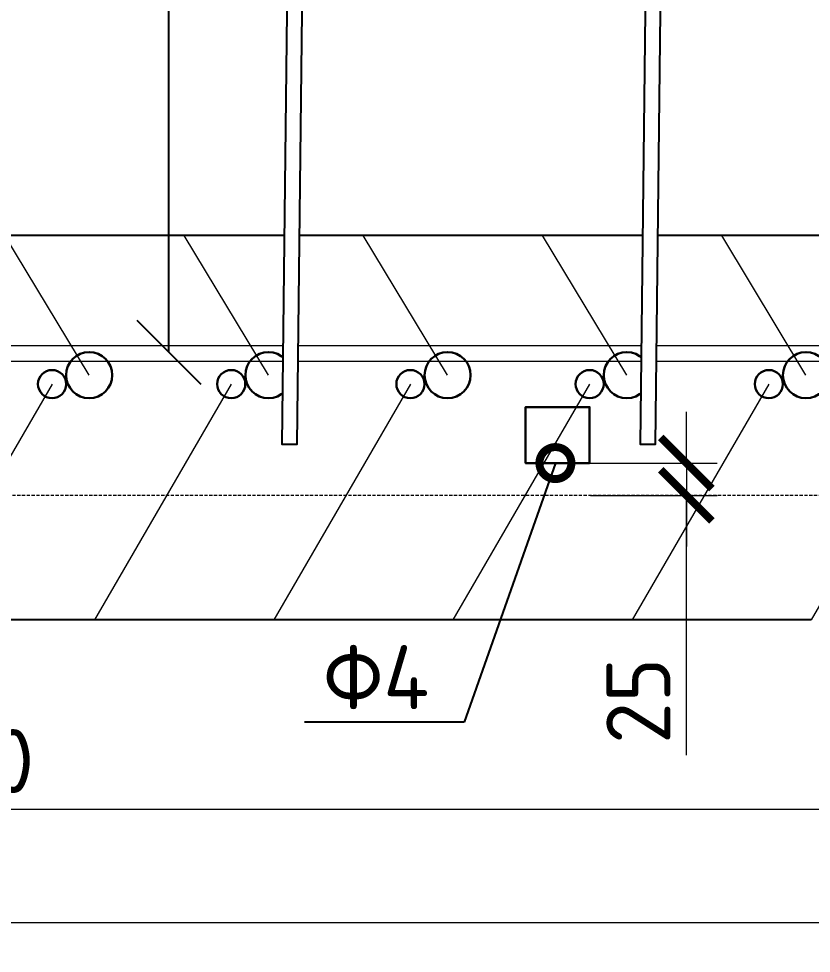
# Model space of a CAD drawing. Header units: millimetres. Extents: x -65574 to 111613, y -106550 to -50518.
# Drawn here: x 19926 to 20545, y -61651 to -60921 of the extents above; entities that cross this region are included whole.
import ezdxf
from ezdxf import colors
from ezdxf.entities.mleader import LeaderData, LeaderLine
from ezdxf.math import Vec2, Vec3

# ---------------------------------------------------------------- set-up
doc = ezdxf.new("R2010")
doc.units = ezdxf.units.MM
doc.linetypes.add('невидимая', pattern=[0.375, 0.25, -0.125])
doc.layers.get('Defpoints').update_dxf_attribs({"color": 6})
doc.styles.add('GOST-2.304_Type-B', font='GOST Common.ttf')
doc.dimstyles.new('УРСТ', dxfattribs={"dimtxt": 2.5, "dimasz": 2, "dimexe": 1.2, "dimexo": 1.5, "dimtad": 1, "dimdec": 0, "dimrnd": 1, "dimtxsty": 'GOST-2.304_Type-B', "dimblk": 'ARCHTICK', "dimcen": 2, "dimdle": 2, "dimazin": 3, "dimtfac": 1, "dimtdec": 0, "dimtmove": 1, "dimatfit": 0, "dimldrblk": 'NONE', "dimlwd": 15, "dimlwe": 15})

# ---------------------------------------------------------------- blocks, each defined once
blk = doc.blocks.new('_ArchTick')
at = {"color": 0, "linetype": 'ByBlock', "const_width": 0.15}
blk.add_lwpolyline([(-0.5, -0.5), (0.5, 0.5)], dxfattribs=at)
blk = doc.blocks.new('*D394')
at = {"color": 0, "lineweight": 15, "ltscale": 100, "transparency": 16777216}
for p, q in [((18861.15, -61229.61), (18861.15, -61562.72)), ((20681.15, -61229.61), (20681.15, -61562.72)), ((18821.15, -61538.72), (20721.15, -61538.72))]:
    blk.add_line(p, q, dxfattribs=at)
at = {"layer": 'Defpoints', "color": 0, "lineweight": -2, "ltscale": 100, "transparency": 16777216}
for p in [(18861.15, -61199.61), (20681.15, -61199.61), (20681.15, -61538.72)]:
    blk.add_point(p, dxfattribs=at)
at = {"color": 0, "lineweight": 15, "ltscale": 100, "transparency": 16777216, "xscale": 40, "yscale": 40, "zscale": 40, "rotation": 180}
blk.add_blockref('_ArchTick', (18861.15, -61538.72), dxfattribs=at)
at = {"color": 0, "lineweight": 15, "ltscale": 100, "transparency": 16777216, "xscale": 40, "yscale": 40, "zscale": 40}
blk.add_blockref('_ArchTick', (20681.15, -61538.72), dxfattribs=at)
at = {"color": 0, "lineweight": 15, "ltscale": 100, "transparency": 16777216, "insert": (19771.15, -61501.22), "char_height": 50, "attachment_point": 5, "style": 'GOST-2.304_Type-B'}
blk.add_mtext('\\A1;13х140=1820', dxfattribs=at)
blk = doc.blocks.new('_None')
blk = doc.blocks.new('*U240')
at = {"linetype": 'ByBlock', "lineweight": 15, "ltscale": 100}
blk.add_lwpolyline([(51.64, -88.6), (-55.19, 95.6)], dxfattribs=at)
blk = doc.blocks.new('*U241')
at = {"color": 0, "linetype": 'ByBlock', "lineweight": -2, "transparency": 16777216}
for p in [(1120, 0), (1260, 0), (1400, 0), (1540, 0), (1680, 0), (1820, 0)]:
    blk.add_blockref('*U240', p, dxfattribs=at)
blk = doc.blocks.new('*U291')
at = {"lineweight": 30, "ltscale": 100}
blk.add_circle((4.82, -4.27), 11, dxfattribs=at)
blk = doc.blocks.new('*U228')
at = {"color": 0, "linetype": 'ByBlock', "lineweight": -2, "transparency": 16777216}
for p in [(1120, 0), (1260, 0), (1400, 0), (1540, 0), (1680, 0)]:
    blk.add_blockref('*U291', p, dxfattribs=at)
blk = doc.blocks.new('_DotSmall')
at = {"color": 0, "linetype": 'ByBlock', "const_width": 0.5}
blk.add_lwpolyline([(-0.0625, 0, 1), (0.0625, 0, 1)], format="xyb", close=True, dxfattribs=at)
blk = doc.blocks.new('*D406')
at = {"color": 0, "lineweight": 15, "transparency": 16777216}
for p, q in [((20447.71, -61268.35), (20447.71, -61228.35)), ((20372.15, -61268.35), (20471.71, -61268.35)), ((20447.71, -61268.35), (20447.71, -61293.61)), ((20447.71, -61268.35), (20447.71, -61293.61)), ((20372.85, -61293.61), (20471.71, -61293.61)), ((20447.71, -61293.61), (20447.71, -61333.61)), ((20447.71, -61496.68), (20447.71, -61293.61))]:
    blk.add_line(p, q, dxfattribs=at)
at = {"layer": 'Defpoints', "color": 0, "lineweight": -2, "transparency": 16777216}
for p in [(20372.15, -61268.35), (20372.85, -61293.61), (20447.71, -61293.61)]:
    blk.add_point(p, dxfattribs=at)
at = {"color": 0, "lineweight": 15, "transparency": 16777216, "xscale": 40, "yscale": 40, "zscale": 40}
for p, rotation in [((20447.71, -61268.35), 270), ((20447.71, -61293.61), 90)]:
    blk.add_blockref('_ArchTick', p, dxfattribs=dict(at, rotation=rotation))
at = {"color": 0, "lineweight": 15, "transparency": 16777216, "insert": (20410.21, -61454.18), "char_height": 50, "attachment_point": 5, "rotation": 90, "style": 'GOST-2.304_Type-B'}
blk.add_mtext('\\A1;25', dxfattribs=at)
blk = doc.blocks.new('*D438')
at = {"color": 0, "lineweight": 15, "transparency": 16777216}
for p, q in [((18811.15, -61218.61), (18811.15, -61651.46)), ((20711.15, -61218.61), (20711.15, -61651.46)), ((18771.15, -61627.46), (20751.15, -61627.46))]:
    blk.add_line(p, q, dxfattribs=at)
at = {"layer": 'Defpoints', "color": 0, "lineweight": -2, "transparency": 16777216}
for p in [(18811.15, -61188.61), (20711.15, -61188.61), (20711.15, -61627.46)]:
    blk.add_point(p, dxfattribs=at)
at = {"color": 0, "lineweight": 15, "transparency": 16777216, "xscale": 40, "yscale": 40, "zscale": 40, "rotation": 180}
blk.add_blockref('_ArchTick', (18811.15, -61627.46), dxfattribs=at)
at = {"color": 0, "lineweight": 15, "transparency": 16777216, "xscale": 40, "yscale": 40, "zscale": 40}
blk.add_blockref('_ArchTick', (20711.15, -61627.46), dxfattribs=at)
at = {"color": 0, "lineweight": 15, "transparency": 16777216, "insert": (19761.15, -61589.96), "char_height": 50, "attachment_point": 5, "style": 'GOST-2.304_Type-B'}
blk.add_mtext('\\A1;1900', dxfattribs=at)
blk = doc.blocks.new('*U250')
at = {"linetype": 'ByBlock', "lineweight": 15, "ltscale": 100}
blk.add_lwpolyline([(32.91, -52), (-32.91, 57)], dxfattribs=at)
blk = doc.blocks.new('*U251')
at = {"color": 0, "linetype": 'ByBlock', "lineweight": -2, "transparency": 16777216}
for p in [(1120, 0), (1260, 0), (1400, 0), (1540, 0), (1680, 0)]:
    blk.add_blockref('*U250', p, dxfattribs=at)
blk = doc.blocks.new('*U266')
at = {"color": 7, "lineweight": 30}
blk.add_circle((0, 5), 18, dxfattribs=at)
blk = doc.blocks.new('*U267')
at = {"color": 0, "linetype": 'ByBlock', "lineweight": -2, "transparency": 16777216}
for p in [(1120, 0), (1260, 0), (1400, 0), (1540, 0), (1680, 0)]:
    blk.add_blockref('*U266', p, dxfattribs=at)
blk = doc.blocks.new('_Oblique')
at = {"color": 0, "linetype": 'ByBlock', "lineweight": -2}
blk.add_line((-0.5, -0.5), (0.5, 0.5), dxfattribs=at)

msp = doc.modelspace()

# ---------------------------------------------------------------- linework, layer by layer
at = {"linetype": 'невидимая', "lineweight": 15, "ltscale": 10}
msp.add_lwpolyline([(18811.15, -61293.61), (18811.15, -60493.61), (20711.15, -60493.61), (20711.15, -61293.61)], close=True, dxfattribs=at)
at = {"lineweight": 15}
msp.add_lwpolyline([(18811.15, -61176.65), (18811.15, -61188.65), (20711.15, -61188.65), (20711.15, -61176.65)], close=True, dxfattribs=at)
at = {"lineweight": 30, "ltscale": 100}
msp.add_lwpolyline([(20372.15, -61268.35), (20322.15, -61268.35), (20322.15, -61224.61), (20372.15, -61224.61)], close=True, dxfattribs=at)

# ---------------------------------------------------------------- block references
for name, p in [('*U251', (18828.24, -61147.61)), ('*U267', (18861.15, -61204.61)), ('*U228', (18827.32, -61202.35))]:
    msp.add_blockref(name, p)
at = {"xscale": -1, "rotation": 180}
msp.add_blockref('*U241', (18780.51, -61295.21), dxfattribs=at)

# ---------------------------------------------------------------- dimensions: what is measured, and where the dimension line sits
at = {"lineweight": 15}
dim = msp.add_linear_dim(base=(20711.15, -61627.46), p1=(18811.15, -61188.61), p2=(20711.15, -61188.61), angle=0, dimstyle='УРСТ', override={"dimscale": 0, "dimtxsty": 'GOST-2.304_Type-B'}, dxfattribs=at)
dim.commit()
dim.dimension.update_dxf_attribs({"geometry": '*D438', "text_midpoint": (19761.15, -61589.96)})
at = {"lineweight": 15, "ltscale": 100}
dim = msp.add_linear_dim(base=(20681.15, -61538.72), p1=(18861.15, -61199.61), p2=(20681.15, -61199.61), angle=0, text='13х140=<>', dimstyle='УРСТ', override={"dimscale": 0, "dimtxsty": 'GOST-2.304_Type-B'}, dxfattribs=at)
dim.commit()
dim.dimension.update_dxf_attribs({"geometry": '*D394', "text_midpoint": (19771.15, -61501.22)})
at = {"lineweight": 15}
dim = msp.add_linear_dim(base=(20447.71, -61293.61), p1=(20372.15, -61268.35), p2=(20372.85, -61293.61), angle=90, dimstyle='УРСТ', override={"dimscale": 0, "dimexo": 0}, dxfattribs=at)
dim.commit()
dim.dimension.update_dxf_attribs({"geometry": '*D406', "text_midpoint": (20423.3, -61454.18), "dimtype": 160})

# ---------------------------------------------------------------- leaders
ml = msp.add_multileader_mtext('Standard', dxfattribs=at)
ml.set_content('9', color=256, style='GOST-2.304_Type-B')
ml.set_leader_properties()
ml.set_arrow_properties(name='OBLIQUE')
ml.build(insert=Vec2(0, 0))
ml.multileader.update_dxf_attribs({"text_left_attachment_type": 6, "text_right_attachment_type": 6, "dogleg_length": 2.5, "arrow_head_size": 50, "scale": 20})
ctx = ml.context
ctx.base_point, ctx.scale, ctx.char_height, ctx.arrow_head_size, ctx.plane_origin = Vec3(20060.29, -60250.69), 20, 50, 50, Vec3(20043.45, -60250.69)
ctx.left_attachment, ctx.right_attachment = 6, 6
notes = []
notes.append((ctx, [(0, (1, 1, 0), (20043.45, -60250.69), (1, 0), 16.85, [(0, [(20043.45, -61181.65)], 0, []), (1, [(20043.45, -60605.65)], 0, [])])]))
ctx.mtext.insert, ctx.mtext.flow_direction = Vec3(20062.29, -60190.69), 5
ml = msp.add_multileader_mtext('Standard', dxfattribs=at)
ml.set_content('4', color=256, style='GOST-2.304_Type-B')
ml.set_leader_properties()
ml.set_arrow_properties(name='NONE')
ml.build(insert=Vec2(0, 0))
ml.multileader.update_dxf_attribs({"text_right_attachment_type": 6, "dogleg_length": 2.5, "arrow_head_size": 50, "scale": 20})
ctx = ml.context
ctx.base_point, ctx.scale, ctx.char_height, ctx.arrow_head_size, ctx.plane_origin = Vec3(18694.35, -61055.61), 20, 50, 50, Vec3(18795.33, -61078.61)
ctx.right_attachment, ctx.text_align_type = 6, 2
notes.append((ctx, [(0, (1, 1, 0), (18795.33, -61090.61), (-1, 0), 71.98, [(0, [(20615.33, -61090.61)], 0, [])])]))
ctx.mtext.insert, ctx.mtext.width, ctx.mtext.alignment, ctx.mtext.flow_direction = Vec3(18721.35, -61030.61), 16.4225, 3, 5
at = {"lineweight": 15, "ltscale": 100}
ml = msp.add_multileader_mtext('Standard', dxfattribs=at)
ml.set_content('Ф4', color=256, style='GOST-2.304_Type-B')
ml.set_leader_properties()
ml.set_arrow_properties(name='DOTSMALL')
ml.build(insert=Vec2(0, 0))
ml.multileader.update_dxf_attribs({"text_left_attachment_type": 6, "text_right_attachment_type": 6, "dogleg_length": 1, "arrow_head_size": 50, "scale": 20})
ctx = ml.context
ctx.base_point, ctx.scale, ctx.char_height, ctx.arrow_head_size, ctx.landing_gap_size, ctx.plane_origin = Vec3(20143.9, -61470.7), 20, 50, 50, 20, Vec3(20201.73, -60610.3)
ctx.left_attachment, ctx.right_attachment = 6, 6
notes.append((ctx, [(1, (1, 1, 0), (20274.16, -61470.7), (-1, 0), 10.26, [(0, [(20345.39, -61268.35)], 0, [])])]))
ctx.mtext.insert, ctx.mtext.flow_direction = Vec3(20163.9, -61410.7), 5
at = {"lineweight": 15}
ml = msp.add_multileader_mtext('Standard', dxfattribs=at)
ml.set_content('1', color=256, style='GOST-2.304_Type-B')
ml.set_leader_properties()
ml.set_arrow_properties(name='NONE')
ml.build(insert=Vec2(0, 0))
ml.multileader.update_dxf_attribs({"text_right_attachment_type": 6, "dogleg_length": 2.5, "arrow_head_size": 50, "scale": 20})
ctx = ml.context
ctx.base_point, ctx.scale, ctx.char_height, ctx.arrow_head_size, ctx.plane_origin = Vec3(18646.25, -61355.81), 20, 50, 50, Vec3(18725.31, -61390.81)
ctx.right_attachment, ctx.text_align_type = 6, 2
notes.append((ctx, [(0, (1, 1, 0), (18725.31, -61390.81), (-1, 0), 50.06, [(0, [(20545.31, -61390.81)], 0, [])])]))
ctx.mtext.insert, ctx.mtext.alignment, ctx.mtext.flow_direction = Vec3(18673.25, -61330.81), 3, 5
for ctx, leaders in notes:
    for number, flags, end, landing, length, lines in leaders:
        leader = LeaderData()
        leader.index, (leader.has_last_leader_line, leader.has_dogleg_vector, leader.attachment_direction) = number, flags
        leader.last_leader_point, leader.dogleg_vector, leader.dogleg_length = Vec3(end), Vec3(landing), length
        for number, points, colour, breaks in lines:
            line = LeaderLine()
            line.index, line.vertices, line.color, line.breaks = number, Vec3.list(points), colors.encode_raw_color(colour), breaks
            leader.lines.append(line)
        ctx.leaders.append(leader)

# ---------------------------------------------------------------- next in the draw order: wipeouts: each hides what was drawn before it
at = {"color": 0}
for points in [[(20139.87, -60533.43), (20151.87, -60533.43), (20143.54, -61253.57), (20131.53, -61253.57)], [(20419.87, -60533.43), (20431.87, -60533.43), (20423.54, -61253.57), (20411.53, -61253.57)]]:
    msp.add_wipeout(points, dxfattribs=at)

# ---------------------------------------------------------------- next in the draw order: linework, layer by layer
at = {"color": 0, "lineweight": -2}
for points in [[(20139.87, -60533.43), (20131.53, -61253.57), (20143.54, -61253.57), (20151.87, -60533.43)], [(20419.87, -60533.43), (20411.53, -61253.57), (20423.54, -61253.57), (20431.87, -60533.43)]]:
    msp.add_lwpolyline(points, close=True, dxfattribs=at)

doc.saveas('drawing.dxf')
